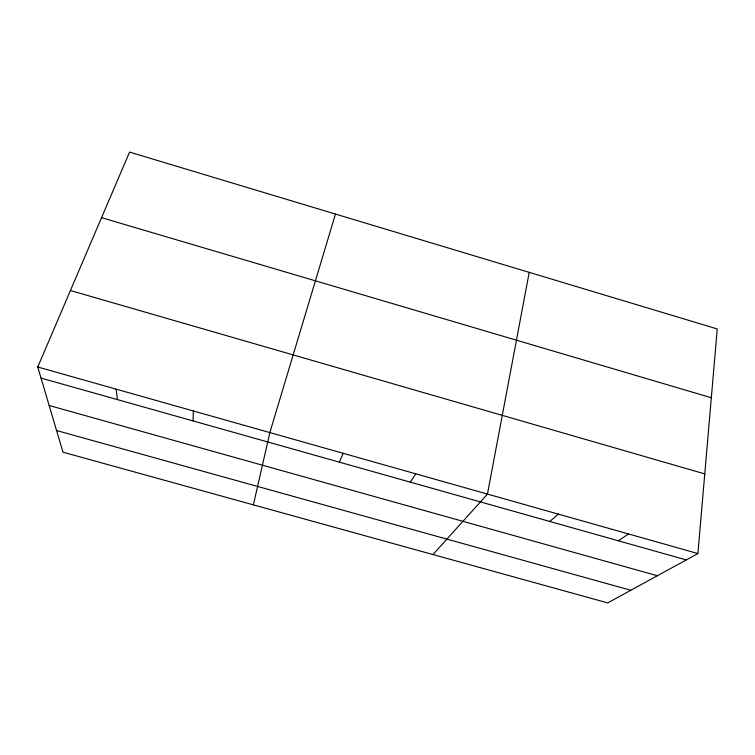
<?xml version="1.0" encoding="UTF-8"?>
<svg xmlns="http://www.w3.org/2000/svg" width="755" height="755" viewBox="0 0 755 755"><rect width="100%" height="100%" fill="white"/><g stroke="black" fill="none" stroke-linecap="round" stroke-linejoin="round"><path stroke-width="1.13" d="M193.016 420.912L193.393 410.984M697.903 553.557L717.25 328.944L129.567 152.095L37.75 366.996L62.986 452.188L607.718 602.905L697.903 553.557L37.75 366.996M529.217 272.357L487.456 494.081L432.993 554.566M253.378 504.869L269.846 432.587L335.465 214.052M339.391 462.164L343.204 453.321M410.286 482.143L415.731 473.819M549.772 521.46L558.389 514.127M618.383 540.797L628.528 533.955M56.559 430.52L630.821 590.268M49.15 405.492L657.36 575.744M41.034 378.076L686.267 559.927M70.423 290.524L704.764 473.904M101.547 217.666L711.323 397.743M116.034 389.118L117.469 399.621"/></g></svg>
